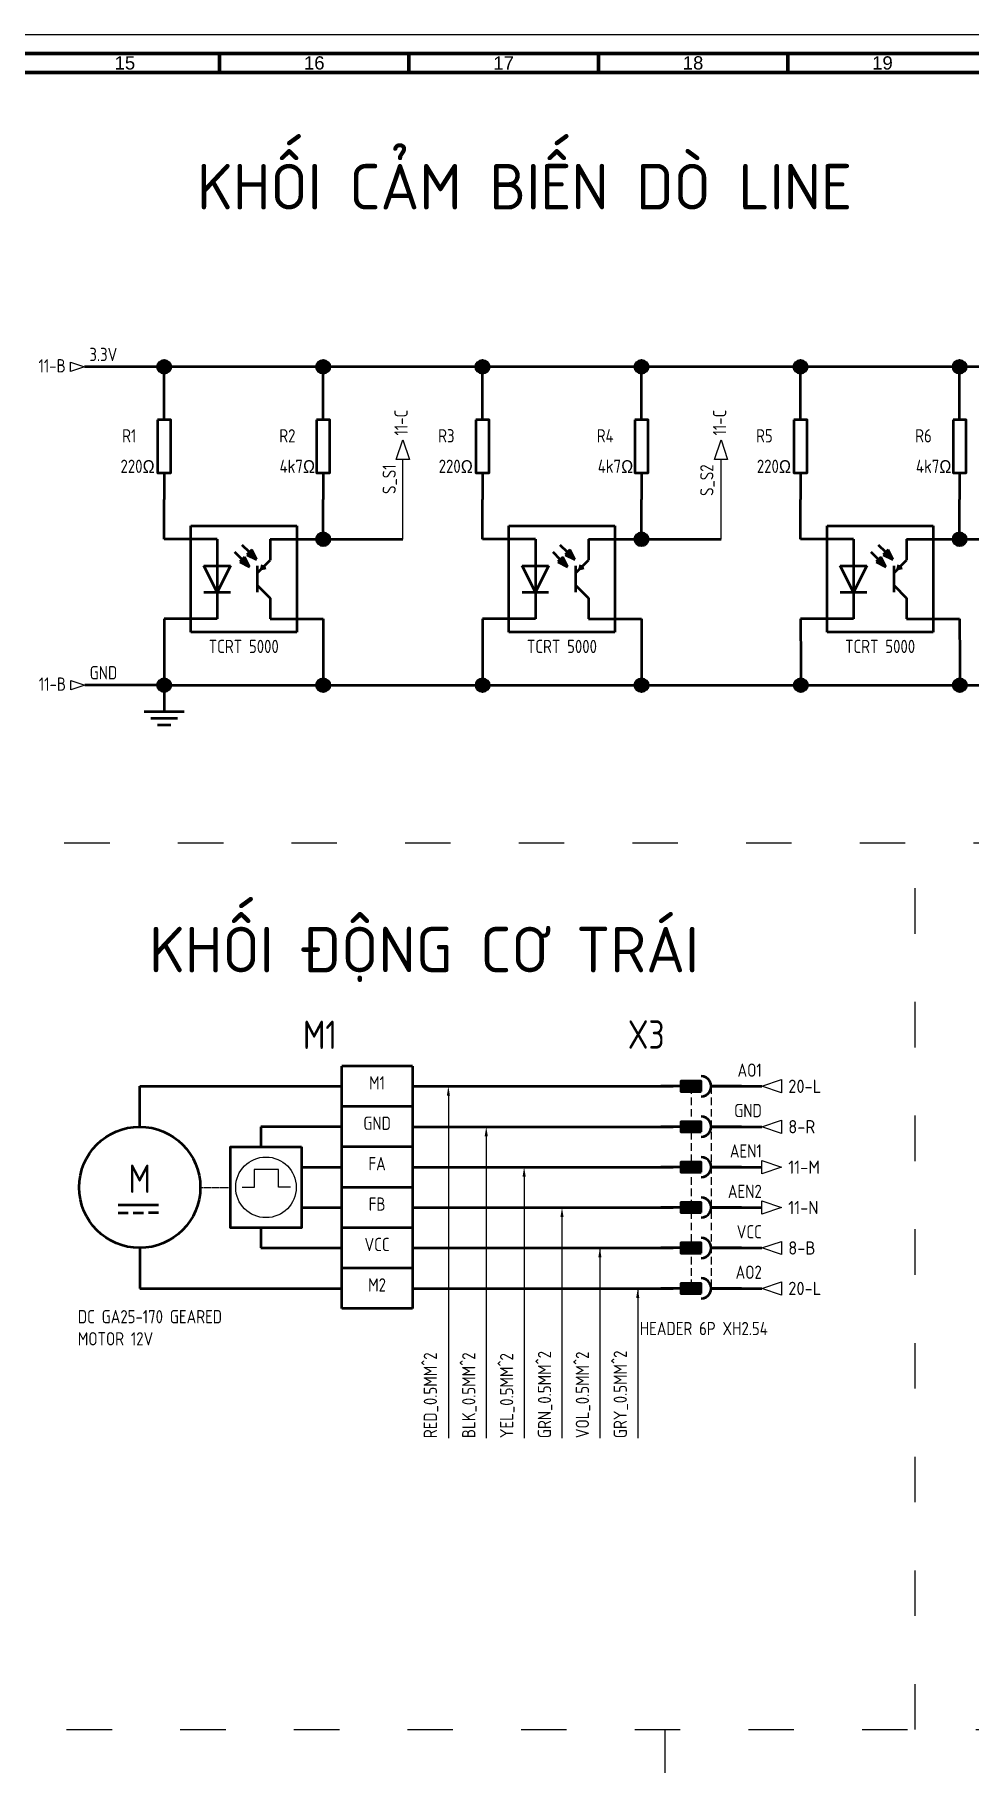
# Model space of a CAD drawing. Extents: x -73 to 5488, y -2262 to 3535.
# Drawn here: x 716.9 to 963.7, y -145.8 to 310.5 of the extents above; entities that cross this region are included whole.
import ezdxf
from ezdxf.enums import TextEntityAlignment as Align

# ---------------------------------------------------------------- set-up
doc = ezdxf.new("R2010")
doc.units = 0
for name, pattern in [('ACAD_ISO03W100', [30, 12, -18]), ('ACISOWELD', [3, 2, -1]), ('DASHED', [0.2, 0.1, -0.1])]:
    doc.linetypes.add(name, pattern=pattern)
for name, color, linetype, lineweight in [('BLK_0.5mm^2', 7, 'Continuous', 50), ('Khung_ten', 7, 'Continuous', 70), ('Lien dam 05', 2, 'Continuous', 50), ('Net dut025', 150, 'ACAD_ISO03W100', 25), ('Net khuat', 140, 'ACISOWELD', 25), ('Text', 3, 'Continuous', 25)]:
    doc.layers.add(name, color=color, linetype=linetype, lineweight=lineweight)
for name, color, linetype in [('NETDUC', 7, 'DASHED'), ('SYMS', 7, 'Continuous'), ('TAGS', 150, 'Continuous'), ('WIREREF', 52, 'Continuous'), ('WIREREF_DEST', 7, 'Continuous'), ('XREF', 7, 'Continuous')]:
    doc.layers.add(name, color=color, linetype=linetype)
doc.styles.add('3 ITALIC', font='tcvn+7284-2003i.ttf', dxfattribs={"height": 2.5})
doc.styles.add('Annotative', font='arial.ttf')
doc.styles.get("Standard").update_dxf_attribs({"font": 'isocp2.shx', "width": 0.9, "height": 3.5})
doc.styles.add('WD_IEC 3.5', font='isocp2.shx', dxfattribs={"width": 0.9, "height": 3.5})
doc.styles.add('WD_IEC_2.5mm', font='isocp2.shx', dxfattribs={"width": 0.9, "height": 2.5})

# ---------------------------------------------------------------- blocks, each defined once
blk = doc.blocks.new('VRE1B')
for p, q in [((0, 5), (0, 10)), ((0, -5), (0, -10))]:
    blk.add_line(p, q)
blk.add_lwpolyline([(-1.25, 5), (-1.25, -5), (1.25, -5), (1.25, 5)], close=True)
at = {"style": 'WD_IEC 3.5'}
for tag, p in [('INST', (-5.25, 10.25)), ('LOC', (-5.25, 6.75)), ('TAG1', (-5.25, 3.25)), ('RATING1', (-5.25, -1.25)), ('DESC1', (-5.25, -5.25)), ('DESC2', (-5.25, -8.75)), ('DESC3', (-5.25, -12.25))]:
    blk.add_attdef(tag, text='', height=2.5, dxfattribs=at).set_placement(p, align=Align.RIGHT)
at = {"style": 'WD_IEC 3.5', "flags": 1}
for tag, p, height in [('X2TERM01', (0, 10), 0.32), ('MFG', (2.75, 9), 1.5), ('CAT', (2.75, 6.5), 1.5), ('ASSYCODE', (2.25, -1.5), 1), ('FAMILY', (2.25, -3), 1), ('CATDESC', (2.25, -4.5), 1), ('X8TERM02', (0, -10), 0.32)]:
    blk.add_attdef(tag, p, '', height=height, dxfattribs=at)
at = {"style": 'WD_IEC 3.5'}
blk.add_attdef('TERM01', text='', height=2, rotation=90, dxfattribs=at).set_placement((-1, 10), align=Align.RIGHT)
blk.add_attdef('TERM02', (-1, -10), '', height=2, rotation=90, dxfattribs=at)
blk = doc.blocks.new('VDV1B6')
for p, q in [((-5.3, 3.7), (-6.67, 5.06)), ((-4.85, 4.15), (-5.76, 3.24)), ((-3.94, 5.06), (-5.3, 6.42)), ((-3.94, 2.34), (-4.85, 4.15)), ((-3.49, 5.51), (-4.39, 4.61)), ((-4.39, 4.61), (-2.58, 3.7)), ((-2.58, 3.7), (-3.49, 5.51)), ((-2.44, 1.14), (0, 3.58)), ((-5.76, 3.24), (-3.94, 2.34)), ((-2.44, 2.53), (-2.44, -2.47)), ((-1.63, 1.95), (-1.46, 2.73)), ((-1.63, 1.95), (-0.85, 2.11)), ((-2.44, -1.14), (0, -3.58))]:
    blk.add_line(p, q)
for points in [[(-4.85, 4.15), (-5.76, 3.24), (-3.94, 2.34)], [(-3.49, 5.51), (-4.39, 4.61), (-2.58, 3.7)]]:
    blk.add_solid(points)
at = {"style": 'WD_IEC 3.5'}
blk.add_attdef('TERM01', (-0.48, 3.78), '', height=2, rotation=90, dxfattribs=at)
for tag, p in [('INST', (-7.52, 6.83)), ('TAG1', (-7.52, 0.83)), ('LOC', (-7.52, 3.83)), ('DESC1', (-7.03, -7.31)), ('DESC2', (-7.03, -10.31)), ('DESC3', (-7.03, -13.31))]:
    blk.add_attdef(tag, text='', height=2.5, dxfattribs=at).set_placement(p, align=Align.RIGHT)
at = {"style": 'WD_IEC 3.5', "flags": 9}
for tag, p in [('MFG', (5.51, 6.88)), ('CAT', (5.51, 4.38))]:
    blk.add_attdef(tag, text='', height=1.5, dxfattribs=at).set_placement(p, align=Align.RIGHT)
at = {"style": 'WD_IEC 3.5', "flags": 1}
for tag, p, height in [('X2TERM01', (0, 3.58), 0.32), ('X4TERM03', (-2.44, 0.03), 0.32), ('ASSYCODE', (2.46, -0.03), 1), ('X8TERM02', (0, -3.58), 0.32), ('FAMILY', (2.46, -1.53), 1), ('CATDESC', (2.46, -3.03), 1)]:
    blk.add_attdef(tag, p, '', height=height, dxfattribs=at)
at = {"lineweight": 15, "style": 'WD_IEC 3.5'}
blk.add_attdef('XREF', text='', height=2.5, dxfattribs=at).set_placement((-7.03, -4.31), align=Align.RIGHT)
at = {"style": 'WD_IEC 3.5'}
for tag, p in [('TERM03', (-3.05, -0.25)), ('TERM02', (-0.49, -4.01))]:
    blk.add_attdef(tag, text='', height=2, rotation=90, dxfattribs=at).set_placement(p, align=Align.RIGHT)
blk = doc.blocks.new('VDI1')
for p, q in [((0, 7.5), (0, -7.5)), ((0, -2.5), (-2.5, 2.5)), ((-2.5, 2.5), (2.5, 2.5)), ((2.5, 2.5), (0, -2.5)), ((-2.5, -2.5), (2.5, -2.5))]:
    blk.add_line(p, q)
at = {"style": 'WD_IEC 3.5'}
for tag, p in [('INST', (-5.5, 10.25)), ('LOC', (-5.5, 6.75)), ('TAG1', (-5.5, 3.25)), ('DESC1', (-5.5, -6.35)), ('DESC2', (-5.5, -9.85)), ('DESC3', (-5.5, -13.35))]:
    blk.add_attdef(tag, text='', height=2.5, dxfattribs=at).set_placement(p, align=Align.RIGHT)
blk.add_attdef('TERM01', text='', height=2, rotation=90, dxfattribs=at).set_placement((-1, 7.5), align=Align.RIGHT)
at = {"style": 'WD_IEC 3.5', "flags": 1}
for tag, p, height in [('X2TERM01', (0, 7.5), 0.32), ('ASSYCODE', (1, -4), 1), ('FAMILY', (1, -5.5), 1), ('CATDESC', (1, -7), 1), ('X8TERM02', (0, -7.5), 0.32), ('WDBLKNAM', (1, -8.5), 1)]:
    blk.add_attdef(tag, p, '', height=height, dxfattribs=at)
at = {"style": 'WD_IEC 3.5', "flags": 9}
for tag, p in [('MFG', (-5.5, -0.25)), ('CAT', (-5.5, -2.75))]:
    blk.add_attdef(tag, text='', height=1.5, dxfattribs=at).set_placement(p, align=Align.RIGHT)
at = {"style": 'WD_IEC 3.5'}
blk.add_attdef('TERM02', (-1, -7.5), '', height=2, rotation=90, dxfattribs=at)
blk = doc.blocks.new('VGND2')
for p, q in [((0, 0), (0, -5)), ((-3.75, -5), (3.75, -5)), ((-2.5, -6.25), (2.5, -6.25)), ((-1.25, -7.5), (1.25, -7.5))]:
    blk.add_line(p, q)
at = {"style": 'WD_IEC 3.5'}
for tag, p in [('INST', (-5.25, 2.75)), ('LOC', (-5.25, -0.75)), ('TAG1', (-5.25, -4.25))]:
    blk.add_attdef(tag, text='', height=2.5, dxfattribs=at).set_placement(p, align=Align.RIGHT)
at = {"style": 'WD_IEC 3.5', "flags": 1}
blk.add_attdef('X2TERM01', (0, 0), '', height=0.32, dxfattribs=at)
blk = doc.blocks.new('HA1S2')
blk.add_lwpolyline([(0, 5.25), (1.75, 0), (-1.75, 0)], close=True)
at = {"style": 'WD_IEC 3.5'}
blk.add_attdef('XREF', text='', height=3.5, rotation=90, dxfattribs=at).set_placement((0, 7), align=Align.MIDDLE_LEFT)
at = {"style": 'WD_IEC 3.5', "flags": 1}
blk.add_attdef('SIGCODE', text='', height=1.4, dxfattribs=at).set_placement((-3.5, 2.52), align=Align.RIGHT)
blk.add_attdef('X8TERM01', (0, 0), '', height=0.448, dxfattribs=at)
at = {"style": 'WD_IEC 3.5', "flags": 8}
blk.add_attdef('WIRENO', text='', height=3.5, rotation=90, dxfattribs=at).set_placement((-1.4, -1.75), align=Align.RIGHT)
at = {"style": 'WD_IEC 3.5'}
blk.add_attdef('DESC1', text='', height=3.5, rotation=90, dxfattribs=at).set_placement((1.4, -1.75), align=Align.TOP_RIGHT)
blk = doc.blocks.new('VC01PJ')
for p, q in [((0, 2.5), (0, 5)), ((0, -5), (0, -1.25))]:
    blk.add_line(p, q)
blk.add_lwpolyline([(-0.63, 0), (0.62, 0), (0.62, 2.5), (-0.63, 2.5)], close=True)
blk.add_arc((0, 0), 1.25, 180, 0)
blk.add_solid([(-0.63, 2.5), (-0.63, 0), (0.62, 2.5), (0.62, 0)])
at = {"style": 'WD_IEC 3.5'}
for tag, p in [('INST', (-5.25, 8)), ('LOC', (-5.25, 5)), ('TAG1', (-5.25, 2)), ('DESC1', (-5.25, -5.6)), ('DESC2', (-5.25, -8.6)), ('DESC3', (-5.25, -11.6))]:
    blk.add_attdef(tag, text='', height=2.5, dxfattribs=at).set_placement(p, align=Align.RIGHT)
blk.add_attdef('TERM02', text='', height=2, rotation=90, dxfattribs=at).set_placement((-1, 5), align=Align.RIGHT)
at = {"style": 'WD_IEC 3.5', "flags": 1}
for tag, p, height in [('X2TERM02', (0, 5), 0.32), ('X2TERMDESC02', (0, 4.48), 0.32), ('MFG', (2.75, 4), 1.5), ('CAT', (2.75, 1.5), 1.5), ('X4LINK', (-1.25, 1.25), 0.32), ('X1LINK', (1.25, 1.25), 0.32), ('ASSYCODE', (2.75, -2.75), 1), ('FAMILY', (2.75, -4.25), 1), ('X8TERM01', (0, -5), 0.32), ('X8TERMDESC01', (0, -5.52), 0.32), ('CATDESC', (2.75, -5.75), 1)]:
    blk.add_attdef(tag, p, '', height=height, dxfattribs=at)
at = {"style": 'WD_IEC 3.5'}
blk.add_attdef('TERM01', (-1, -5), '', height=2, rotation=90, dxfattribs=at)
blk = doc.blocks.new('HA1S1')
blk.add_lwpolyline([(0, 1.25), (3.75, 0), (0, -1.25)], close=True)
at = {"style": 'WD_IEC 3.5'}
for tag, height, flags, p in [('WIRENO', 2.5, 8, (-1.25, 1)), ('SIGCODE', 1, 1, (5, 1.8))]:
    blk.add_attdef(tag, text='', height=height, dxfattribs=dict(at, flags=flags)).set_placement(p, align=Align.RIGHT)
at = {"style": 'WD_IEC 3.5', "flags": 1}
blk.add_attdef('X4TERM01', (0, 0), '', height=0.32, dxfattribs=at)
at = {"style": 'WD_IEC 3.5'}
blk.add_attdef('XREF', text='', height=2.5, dxfattribs=at).set_placement((5, 0), align=Align.MIDDLE_LEFT)
blk.add_attdef('DESC1', text='', height=2.5, dxfattribs=at).set_placement((-1.25, -1), align=Align.TOP_RIGHT)
blk = doc.blocks.new('HA1D3')
blk.add_lwpolyline([(0, 0), (-3.75, -1.25), (-3.75, 1.25)], close=True)
at = {"style": 'WD_IEC 3.5'}
blk.add_attdef('XREF', text='', height=2.5, dxfattribs=at).set_placement((-5, 0), align=Align.MIDDLE_RIGHT)
at = {"style": 'WD_IEC 3.5', "flags": 1}
blk.add_attdef('SIGCODE', text='', height=1, dxfattribs=at).set_placement((-2.5, 1.8), align=Align.RIGHT)
at = {"style": 'WD_IEC 3.5'}
for tag, p, height, flags in [('X1TERM01', (0, 0), 0.32, 1), ('WIRENO', (1.25, 1), 2.5, 8)]:
    blk.add_attdef(tag, p, '', height=height, dxfattribs=dict(at, flags=flags))
blk.add_attdef('DESC1', text='', height=2.5, dxfattribs=at).set_placement((1.25, -1), align=Align.TOP_LEFT)
blk = doc.blocks.new('HA1D1')
blk.add_lwpolyline([(0, 0), (3.75, 1.25), (3.75, -1.25)], close=True)
at = {"style": 'WD_IEC 3.5'}
for tag, height, flags, p in [('WIRENO', 2.5, 8, (-1.25, 1)), ('SIGCODE', 1, 1, (5, 1.8))]:
    blk.add_attdef(tag, text='', height=height, dxfattribs=dict(at, flags=flags)).set_placement(p, align=Align.RIGHT)
at = {"style": 'WD_IEC 3.5', "flags": 1}
blk.add_attdef('X4TERM01', (0, 0), '', height=0.32, dxfattribs=at)
at = {"style": 'WD_IEC 3.5'}
blk.add_attdef('XREF', text='', height=2.5, dxfattribs=at).set_placement((5, 0), align=Align.MIDDLE_LEFT)
blk.add_attdef('DESC1', text='', height=2.5, dxfattribs=at).set_placement((-1.25, -1), align=Align.TOP_RIGHT)

msp = doc.modelspace()

# ---------------------------------------------------------------- hatches: boundary and pattern name
at = {"layer": 'Lien dam 05'}
h = msp.add_hatch(color=256, dxfattribs=at)
h.dxf.hatch_style = 1
h.paths.add_polyline_path([(751.14, 224.55, 0.414214), (749.39, 222.8), (751.14, 222.8)])
h.paths.add_polyline_path([(751.14, 224.55), (751.14, 222.8), (752.89, 222.8, 0.414214)])
h.paths.add_polyline_path([(752.89, 222.8), (751.14, 222.8), (749.39, 222.8, 1)])
h = msp.add_hatch(color=256, dxfattribs=at)
h.dxf.hatch_style = 1
h.paths.add_polyline_path([(793.14, 224.55, 0.414214), (791.39, 222.8), (793.14, 222.8)])
h.paths.add_polyline_path([(793.14, 224.55), (793.14, 222.8), (794.89, 222.8, 0.414214)])
h.paths.add_polyline_path([(794.89, 222.8), (793.14, 222.8), (791.39, 222.8, 1)])
h = msp.add_hatch(color=256, dxfattribs=at)
h.dxf.hatch_style = 1
h.paths.add_polyline_path([(835.14, 224.55, 0.414214), (833.39, 222.8), (835.14, 222.8)])
h.paths.add_polyline_path([(835.14, 224.55), (835.14, 222.8), (836.89, 222.8, 0.414214)])
h.paths.add_polyline_path([(836.89, 222.8), (835.14, 222.8), (833.39, 222.8, 1)])
h = msp.add_hatch(color=256, dxfattribs=at)
h.dxf.hatch_style = 1
h.paths.add_polyline_path([(877.14, 224.55, 0.414214), (875.39, 222.8), (877.14, 222.8)])
h.paths.add_polyline_path([(877.14, 224.55), (877.14, 222.8), (878.89, 222.8, 0.414214)])
h.paths.add_polyline_path([(878.89, 222.8), (877.14, 222.8), (875.39, 222.8, 1)])
h = msp.add_hatch(color=256, dxfattribs=at)
h.dxf.hatch_style = 1
h.paths.add_polyline_path([(919.14, 224.55, 0.414214), (917.39, 222.8), (919.14, 222.8)])
h.paths.add_polyline_path([(919.14, 224.55), (919.14, 222.8), (920.89, 222.8, 0.414214)])
h.paths.add_polyline_path([(920.89, 222.8), (919.14, 222.8), (917.39, 222.8, 1)])
h = msp.add_hatch(color=256, dxfattribs=at)
h.dxf.hatch_style = 1
h.paths.add_polyline_path([(961.14, 224.55, 0.414214), (959.39, 222.8), (961.14, 222.8)])
h.paths.add_polyline_path([(961.14, 224.55), (961.14, 222.8), (962.89, 222.8, 0.414214)])
h.paths.add_polyline_path([(962.89, 222.8), (961.14, 222.8), (959.39, 222.8, 1)])
h = msp.add_hatch(color=256, dxfattribs=at)
h.dxf.hatch_style = 1
h.paths.add_polyline_path([(793.14, 179.05, 0.414214), (791.39, 177.3), (793.14, 177.3)])
h.paths.add_polyline_path([(793.14, 179.05), (793.14, 177.3), (794.89, 177.3, 0.414214)])
h.paths.add_polyline_path([(794.89, 177.3), (793.14, 177.3), (791.39, 177.3, 1)])
h = msp.add_hatch(color=256, dxfattribs=at)
h.dxf.hatch_style = 1
h.paths.add_polyline_path([(877.14, 179.05, 0.414214), (875.39, 177.3), (877.14, 177.3)])
h.paths.add_polyline_path([(877.14, 179.05), (877.14, 177.3), (878.89, 177.3, 0.414214)])
h.paths.add_polyline_path([(878.89, 177.3), (877.14, 177.3), (875.39, 177.3, 1)])
h = msp.add_hatch(color=256, dxfattribs=at)
h.dxf.hatch_style = 1
h.paths.add_polyline_path([(961.14, 179.05, 0.414214), (959.39, 177.3), (961.14, 177.3)])
h.paths.add_polyline_path([(961.14, 179.05), (961.14, 177.3), (962.89, 177.3, 0.414214)])
h.paths.add_polyline_path([(962.89, 177.3), (961.14, 177.3), (959.39, 177.3, 1)])
h = msp.add_hatch(color=256, dxfattribs=at)
h.dxf.hatch_style = 1
h.paths.add_polyline_path([(751.14, 140.55, 0.414214), (749.39, 138.8), (751.14, 138.8)])
h.paths.add_polyline_path([(751.14, 140.55), (751.14, 138.8), (752.89, 138.8, 0.414214)])
h.paths.add_polyline_path([(752.89, 138.8), (751.14, 138.8), (749.39, 138.8, 1)])
h = msp.add_hatch(color=256, dxfattribs=at)
h.dxf.hatch_style = 1
h.paths.add_polyline_path([(793.14, 140.55, 0.414214), (791.39, 138.8), (793.14, 138.8)])
h.paths.add_polyline_path([(793.14, 140.55), (793.14, 138.8), (794.89, 138.8, 0.414214)])
h.paths.add_polyline_path([(794.89, 138.8), (793.14, 138.8), (791.39, 138.8, 1)])
h = msp.add_hatch(color=256, dxfattribs=at)
h.dxf.hatch_style = 1
h.paths.add_polyline_path([(835.21, 140.55, 0.414214), (833.46, 138.8), (835.21, 138.8)])
h.paths.add_polyline_path([(835.21, 140.55), (835.21, 138.8), (836.96, 138.8, 0.414214)])
h.paths.add_polyline_path([(836.96, 138.8), (835.21, 138.8), (833.46, 138.8, 1)])
h = msp.add_hatch(color=256, dxfattribs=at)
h.dxf.hatch_style = 1
h.paths.add_polyline_path([(877.18, 140.55, 0.414214), (875.43, 138.8), (877.18, 138.8)])
h.paths.add_polyline_path([(877.18, 140.55), (877.18, 138.8), (878.93, 138.8, 0.414214)])
h.paths.add_polyline_path([(878.93, 138.8), (877.18, 138.8), (875.43, 138.8, 1)])
h = msp.add_hatch(color=256, dxfattribs=at)
h.dxf.hatch_style = 1
h.paths.add_polyline_path([(919.21, 140.55, 0.414214), (917.46, 138.8), (919.21, 138.8)])
h.paths.add_polyline_path([(919.21, 140.55), (919.21, 138.8), (920.96, 138.8, 0.414214)])
h.paths.add_polyline_path([(920.96, 138.8), (919.21, 138.8), (917.46, 138.8, 1)])
h = msp.add_hatch(color=256, dxfattribs=at)
h.dxf.hatch_style = 1
h.paths.add_polyline_path([(961.18, 140.55, 0.414214), (959.43, 138.8), (961.18, 138.8)])
h.paths.add_polyline_path([(961.18, 140.55), (961.18, 138.8), (962.93, 138.8, 0.414214)])
h.paths.add_polyline_path([(962.93, 138.8), (961.18, 138.8), (959.43, 138.8, 1)])

# ---------------------------------------------------------------- linework, layer by layer
msp.add_lwpolyline([(17.76, -530.52), (17.76, 310.48), (1206.76, 310.48), (1206.76, -530.52), (17.76, -530.52)], close=True)
at = {"layer": 'Khung_ten'}
for p, q in [((765.76, 300.48), (765.76, 305.48)), ((815.76, 300.48), (815.76, 305.48)), ((865.76, 300.48), (865.76, 305.48)), ((915.76, 300.48), (915.76, 305.48))]:
    msp.add_line(p, q, dxfattribs=at)
for points in [[(29.76, -525.52), (1201.76, -525.52), (1201.76, 305.48), (29.76, 305.48)], [(34.76, -520.52), (1196.76, -520.52), (1196.76, 300.48), (34.76, 300.48)]]:
    msp.add_lwpolyline(points, close=True, dxfattribs=at)
at = {"layer": 'Lien dam 05'}
for p, q in [((751.14, 222.8), (730.14, 222.8)), ((751.14, 215.8), (751.14, 222.8)), ((1130.89, 222.8), (751.14, 222.8)), ((793.14, 215.8), (793.14, 222.8)), ((835.14, 215.8), (835.14, 222.8)), ((877.14, 215.8), (877.14, 222.8)), ((919.14, 215.8), (919.14, 222.8)), ((961.14, 215.8), (961.14, 222.8)), ((751.14, 177.3), (751.14, 187.8)), ((793.14, 177.3), (793.14, 187.8)), ((835.14, 177.3), (835.14, 187.8)), ((877.14, 177.3), (877.14, 187.8)), ((919.14, 177.3), (919.14, 187.8)), ((961.14, 177.3), (961.14, 187.8)), ((758.14, 177.3), (758.14, 180.8)), ((758.14, 180.8), (786.14, 180.8)), ((786.14, 180.8), (786.14, 152.8)), ((842.14, 177.3), (842.14, 180.8)), ((842.14, 180.8), (870.14, 180.8)), ((870.14, 180.8), (870.14, 152.8)), ((926.14, 177.3), (926.14, 180.8)), ((926.14, 180.8), (954.14, 180.8)), ((954.14, 180.8), (954.14, 152.8)), ((765.14, 177.3), (751.14, 177.3)), ((758.14, 152.8), (758.14, 177.3)), ((779.14, 177.3), (779.14, 171.77)), ((779.14, 177.3), (793.14, 177.3)), ((793.14, 177.3), (814.14, 177.3)), ((849.14, 177.3), (835.14, 177.3)), ((842.14, 152.8), (842.14, 177.3)), ((863.14, 177.3), (863.14, 171.77)), ((863.14, 177.3), (877.14, 177.3)), ((877.14, 177.3), (898.14, 177.3)), ((933.14, 177.3), (919.14, 177.3)), ((926.14, 152.8), (926.14, 177.3)), ((947.14, 177.3), (947.14, 171.77)), ((947.14, 177.3), (961.14, 177.3)), ((961.14, 177.3), (982.14, 177.3)), ((779.14, 161.76), (779.14, 156.3)), ((863.14, 161.76), (863.14, 156.3)), ((947.14, 161.76), (947.14, 156.3)), ((765.14, 156.3), (751.14, 156.3)), ((751.14, 156.3), (751.14, 145.8)), ((779.14, 156.3), (793.14, 156.3)), ((793.14, 156.3), (793.14, 138.8)), ((849.14, 156.3), (835.14, 156.3)), ((835.14, 156.3), (835.21, 144.47)), ((863.14, 156.3), (877.14, 156.3)), ((877.14, 156.3), (877.18, 145.22)), ((933.14, 156.3), (919.14, 156.3)), ((919.14, 156.3), (919.21, 144.47)), ((947.14, 156.3), (961.14, 156.3)), ((961.14, 156.3), (961.18, 145.22)), ((786.14, 152.8), (758.14, 152.8)), ((870.14, 152.8), (842.14, 152.8)), ((954.14, 152.8), (926.14, 152.8)), ((751.14, 145.8), (751.14, 138.8)), ((835.21, 144.47), (835.21, 138.8)), ((877.18, 145.22), (877.18, 138.8)), ((919.21, 144.47), (919.21, 138.8)), ((961.18, 145.22), (961.18, 138.8)), ((751.14, 138.8), (730.21, 138.8)), ((751.14, 138.8), (1129.18, 138.8)), ((798.01, 27.59), (798.01, 38.26)), ((816.68, 38.26), (798.01, 38.26)), ((816.68, 38.26), (816.68, 27.59)), ((744.68, 32.93), (798.01, 32.93)), ((744.68, 22.26), (744.68, 32.93)), ((816.68, 32.93), (827.35, 32.93)), ((816.68, 32.93), (832.68, 32.93)), ((826.16, 32.93), (885.5, 32.93)), ((895.57, 32.93), (908.9, 32.93)), ((816.68, 27.59), (798.01, 27.59)), ((798.01, 16.93), (798.01, 27.59)), ((816.68, 27.59), (816.68, 16.93)), ((798.01, 22.26), (776.68, 22.26)), ((776.68, 22.26), (776.68, 16.93)), ((816.68, 22.26), (827.35, 22.26)), ((816.68, 22.26), (832.68, 22.26)), ((826.16, 22.26), (885.5, 22.26)), ((895.57, 22.26), (908.9, 22.26)), ((816.68, 16.93), (798.01, 16.93)), ((798.01, 6.26), (798.01, 16.93)), ((816.68, 16.93), (816.68, 6.26)), ((787.35, 11.59), (798.01, 11.59)), ((816.68, 11.59), (827.35, 11.59)), ((816.68, 11.59), (832.68, 11.59)), ((826.16, 11.59), (885.5, 11.59)), ((895.57, 11.59), (908.9, 11.59)), ((816.68, 6.26), (798.01, 6.26)), ((798.01, -4.41), (798.01, 6.26)), ((816.68, 6.26), (816.68, -4.41)), ((739, 1.65), (749.67, 1.65)), ((787.35, 0.93), (798.01, 0.93)), ((816.68, 0.93), (827.35, 0.93)), ((816.68, 0.93), (832.68, 0.93)), ((826.16, 0.93), (885.5, 0.93)), ((895.57, 0.93), (908.9, 0.93)), ((739, -0.49), (741.67, -0.49)), ((742.95, -0.49), (745.72, -0.49)), ((749.67, -0.49), (747, -0.49)), ((776.68, -4.41), (776.68, -9.74)), ((816.68, -4.41), (798.01, -4.41)), ((798.01, -15.07), (798.01, -4.41)), ((816.68, -4.41), (816.68, -15.07)), ((744.68, -9.74), (744.68, -20.41)), ((776.68, -9.74), (798.01, -9.74)), ((816.68, -9.74), (827.35, -9.74)), ((816.68, -9.74), (832.68, -9.74)), ((826.16, -9.74), (885.5, -9.74)), ((895.57, -9.74), (908.9, -9.74)), ((816.68, -15.07), (798.01, -15.07)), ((798.01, -25.74), (798.01, -15.07)), ((816.68, -15.07), (816.68, -25.74)), ((744.68, -20.41), (798.01, -20.41)), ((816.68, -20.41), (827.35, -20.41)), ((816.68, -20.41), (832.68, -20.41)), ((826.16, -20.41), (885.5, -20.41)), ((895.57, -20.41), (908.9, -20.41)), ((816.68, -25.74), (798.01, -25.74))]:
    msp.add_line(p, q, dxfattribs=at)
at = {"layer": 'Lien dam 05', "lineweight": 25}
for p, q in [((781.31, 11.01), (774.91, 11.01)), ((774.91, 11.01), (774.91, 6.22)), ((781.31, 6.27), (781.31, 11.01)), ((774.91, 6.22), (771.72, 6.22)), ((784.51, 6.27), (781.31, 6.27))]:
    msp.add_line(p, q, dxfattribs=at)
at = {"layer": 'Lien dam 05'}
msp.add_lwpolyline([(787.35, 16.93), (787.35, -4.41), (768.68, -4.41), (768.68, 16.93)], close=True, dxfattribs=at)
for centre, radius in [((751.14, 222.8), 1.75), ((793.14, 222.8), 1.75), ((835.14, 222.8), 1.75), ((877.14, 222.8), 1.75), ((919.14, 222.8), 1.75), ((961.14, 222.8), 1.75), ((793.14, 177.3), 1.75), ((877.14, 177.3), 1.75), ((961.14, 177.3), 1.75), ((751.14, 138.8), 1.75), ((793.14, 138.8), 1.75), ((835.21, 138.8), 1.75), ((877.18, 138.8), 1.75), ((919.21, 138.8), 1.75), ((961.18, 138.8), 1.75), ((744.68, 6.26), 16)]:
    msp.add_circle(centre, radius, dxfattribs=at)
at = {"layer": 'Lien dam 05', "lineweight": 25}
msp.add_circle((778.01, 6.26), 8, dxfattribs=at)
at = {"layer": 'Net dut025'}
for p, q in [((34.76, 97.22), (1196.76, 97.22)), ((949.36, -136.82), (949.36, 97.22)), ((455.38, -136.82), (1196.76, -136.82)), ((883.3, -136.82), (883.3, -520.52))]:
    msp.add_line(p, q, dxfattribs=at)
at = {"layer": 'Net khuat'}
for p, q in [((890.23, 32.93), (890.23, -21.74)), ((895.57, 32.93), (895.57, -20.41))]:
    msp.add_line(p, q, dxfattribs=at)
at = {"layer": 'NETDUC'}
msp.add_line((760.68, 6.26), (768.68, 6.26), dxfattribs=at)
at = {"layer": 'SYMS'}
for p, q in [((814.14, 177.3), (814.14, 198.3)), ((898.14, 177.3), (898.14, 198.3)), ((826.16, 30.43), (826.16, -34.22)), ((836.16, 19.76), (836.16, -34.22)), ((846.16, 9.09), (846.16, -34.22)), ((856.16, -1.57), (856.16, -34.22)), ((866.16, -9.74), (866.16, -34.22)), ((876.16, -20.41), (876.16, -34.22)), ((826.16, -34.22), (826.16, -59.93)), ((836.16, -34.22), (836.16, -59.93)), ((846.16, -34.22), (846.16, -59.93)), ((856.16, -34.22), (856.16, -59.93)), ((866.16, -34.22), (866.16, -59.93)), ((876.16, -34.22), (876.16, -59.93))]:
    msp.add_line(p, q, dxfattribs=at)
for points in [[(825.75, 30.43), (826.16, 32.93), (826.58, 30.43)], [(835.75, 19.76), (836.16, 22.26), (836.58, 19.76)], [(845.75, 9.09), (846.16, 11.59), (846.58, 9.09)], [(855.75, -1.57), (856.16, 0.93), (856.58, -1.57)], [(865.75, -12.24), (866.16, -9.74), (866.58, -12.24)], [(875.75, -22.91), (876.16, -20.41), (876.58, -22.91)]]:
    msp.add_solid(points, dxfattribs=at)

# ---------------------------------------------------------------- block references
at = {"layer": 'BLK_0.5mm^2', "xscale": 2.13333866664, "yscale": 2.13333866664, "zscale": 2.13333866664, "rotation": 89.99999999999997}
for p in [(892.9, 32.93), (892.9, 22.26), (892.9, 11.59), (892.9, 0.93), (892.9, -9.74), (892.9, -20.41)]:
    msp.add_blockref('VC01PJ', p, dxfattribs=at)
at = {"layer": 'Lien dam 05'}
ref = msp.add_blockref('VRE1B', (751.14, 201.8), dxfattribs=dict(at, xscale=1.4, yscale=1.4, zscale=1.4))
ref.add_attrib('TAG1', 'R1', dxfattribs={"layer": 'TAGS', "height": 3.5, "style": 'WD_IEC 3.5', "width": 0.9}).set_placement((743.79, 206.35), align=Align.TOP_RIGHT)
ref = msp.add_blockref('VRE1B', (793.14, 201.8), dxfattribs=dict(at, xscale=1.4, yscale=1.4, zscale=1.4))
ref.add_attrib('TAG1', 'R2', dxfattribs={"layer": 'TAGS', "height": 3.5, "style": 'WD_IEC 3.5', "width": 0.9}).set_placement((785.79, 206.35), align=Align.TOP_RIGHT)
ref = msp.add_blockref('VRE1B', (835.14, 201.8), dxfattribs=dict(at, xscale=1.4, yscale=1.4, zscale=1.4))
ref.add_attrib('TAG1', 'R3', dxfattribs={"layer": 'TAGS', "height": 3.5, "style": 'WD_IEC 3.5', "width": 0.9}).set_placement((827.79, 206.35), align=Align.TOP_RIGHT)
ref = msp.add_blockref('VRE1B', (877.14, 201.8), dxfattribs=dict(at, xscale=1.4, yscale=1.4, zscale=1.4))
ref.add_attrib('TAG1', 'R4', dxfattribs={"layer": 'TAGS', "height": 3.5, "style": 'WD_IEC 3.5', "width": 0.9}).set_placement((869.79, 206.35), align=Align.TOP_RIGHT)
ref = msp.add_blockref('VRE1B', (919.14, 201.8), dxfattribs=dict(at, xscale=1.4, yscale=1.4, zscale=1.4))
ref.add_attrib('TAG1', 'R5', dxfattribs={"layer": 'TAGS', "height": 3.5, "style": 'WD_IEC 3.5', "width": 0.9}).set_placement((911.79, 206.35), align=Align.TOP_RIGHT)
ref = msp.add_blockref('VRE1B', (961.14, 201.8), dxfattribs=dict(at, xscale=1.4, yscale=1.4, zscale=1.4))
ref.add_attrib('TAG1', 'R6', dxfattribs={"layer": 'TAGS', "height": 3.5, "style": 'WD_IEC 3.5', "width": 0.9}).set_placement((953.79, 206.35), align=Align.TOP_RIGHT)
at = {"layer": 'Lien dam 05', "xscale": 1.4, "yscale": 1.4, "zscale": 1.4}
for name, p in [('VDI1', (765.14, 166.8)), ('VDV1B6', (779.14, 166.76)), ('VDI1', (849.14, 166.8)), ('VDV1B6', (863.14, 166.76)), ('VDI1', (933.14, 166.8)), ('VDV1B6', (947.14, 166.76)), ('VGND2', (751.14, 138.8))]:
    msp.add_blockref(name, p, dxfattribs=at)
at = {"layer": 'SYMS'}
ref = msp.add_blockref('HA1D3', (730.14, 222.8), dxfattribs=at)
ref.add_attrib('XREF', '11-B', dxfattribs={"layer": 'XREF', "height": 3.5, "style": 'WD_IEC 3.5', "width": 0.9}).set_placement((725.14, 224.82), align=Align.TOP_RIGHT)
ref.add_attrib('WIRENO', '3.3V', dxfattribs={"layer": 'WIREREF_DEST', "height": 3.5, "style": 'WD_IEC 3.5', "width": 0.9, "flags": 8}).set_placement((731.39, 227.82), align=Align.TOP_LEFT)
ref = msp.add_blockref('HA1S2', (814.14, 198.3), dxfattribs=at)
ref.add_attrib('XREF', '11-C', dxfattribs={"layer": 'XREF', "height": 3.5, "rotation": 90, "style": 'WD_IEC 3.5', "width": 0.9}).set_placement((811.92, 204.68), align=Align.TOP_LEFT)
ref.add_attrib('WIRENO', 'S_S1', dxfattribs={"layer": 'WIREREF', "height": 3.5, "rotation": 90, "style": 'WD_IEC 3.5', "width": 0.9, "flags": 8}).set_placement((808.79, 197.05), align=Align.TOP_RIGHT)
ref = msp.add_blockref('HA1S2', (898.14, 198.3), dxfattribs=at)
ref.add_attrib('XREF', '11-C', dxfattribs={"layer": 'XREF', "height": 3.5, "rotation": 90, "style": 'WD_IEC 3.5', "width": 0.9}).set_placement((896.01, 204.69), align=Align.TOP_LEFT)
ref.add_attrib('WIRENO', 'S_S2', dxfattribs={"layer": 'WIREREF', "height": 3.5, "rotation": 90, "style": 'WD_IEC 3.5', "width": 0.9, "flags": 8}).set_placement((892.64, 197.05), align=Align.TOP_RIGHT)
ref = msp.add_blockref('HA1D3', (730.21, 138.8), dxfattribs=at)
ref.add_attrib('XREF', '11-B', dxfattribs={"layer": 'XREF', "height": 3.5, "style": 'WD_IEC 3.5', "width": 0.9}).set_placement((725.21, 140.82), align=Align.TOP_RIGHT)
ref.add_attrib('WIRENO', 'GND', dxfattribs={"layer": 'WIREREF_DEST', "height": 3.5, "style": 'WD_IEC 3.5', "width": 0.9, "flags": 8}).set_placement((731.46, 143.82), align=Align.TOP_LEFT)
ref = msp.add_blockref('HA1D1', (908.9, 32.93), dxfattribs=dict(at, xscale=1.4, yscale=1.4, zscale=1.4))
ref.add_attrib('XREF', '20-L', dxfattribs={"layer": 'XREF', "height": 3.5, "style": 'WD_IEC 3.5'}).set_placement((915.9, 32.93), align=Align.MIDDLE_LEFT)
ref = msp.add_blockref('HA1D1', (908.9, 22.26), dxfattribs=dict(at, xscale=1.4, yscale=1.4, zscale=1.4))
ref.add_attrib('XREF', '8-R', dxfattribs={"layer": 'XREF', "height": 3.5, "style": 'WD_IEC 3.5'}).set_placement((915.9, 22.26), align=Align.MIDDLE_LEFT)
ref = msp.add_blockref('HA1S1', (908.9, 11.59), dxfattribs=dict(at, xscale=1.4, yscale=1.4, zscale=1.4))
ref.add_attrib('XREF', '11-M', dxfattribs={"layer": 'XREF', "height": 3.5, "style": 'WD_IEC 3.5'}).set_placement((915.9, 11.59), align=Align.MIDDLE_LEFT)
ref = msp.add_blockref('HA1S1', (908.9, 0.93), dxfattribs=dict(at, xscale=1.4, yscale=1.4, zscale=1.4))
ref.add_attrib('XREF', '11-N', dxfattribs={"layer": 'XREF', "height": 3.5, "style": 'WD_IEC 3.5'}).set_placement((915.9, 0.93), align=Align.MIDDLE_LEFT)
ref = msp.add_blockref('HA1D1', (908.9, -9.74), dxfattribs=dict(at, xscale=1.4, yscale=1.4, zscale=1.4))
ref.add_attrib('XREF', '8-B', dxfattribs={"layer": 'XREF', "height": 3.5, "style": 'WD_IEC 3.5'}).set_placement((915.9, -9.74), align=Align.MIDDLE_LEFT)
ref = msp.add_blockref('HA1D1', (908.9, -20.41), dxfattribs=dict(at, xscale=1.4, yscale=1.4, zscale=1.4))
ref.add_attrib('XREF', '20-L', dxfattribs={"layer": 'XREF', "height": 3.5, "style": 'WD_IEC 3.5'}).set_placement((915.9, -20.41), align=Align.MIDDLE_LEFT)

# ---------------------------------------------------------------- texts
at = {"layer": 'Khung_ten', "char_height": 3.5, "width": 50, "attachment_point": 5, "style": 'Annotative'}
for s, insert in [('15', (740.76, 302.98)), ('15', (740.76, 302.98)), ('16', (790.76, 302.98)), ('16', (790.76, 302.98)), ('17', (840.76, 302.98)), ('17', (840.76, 302.98)), ('18', (890.76, 302.98)), ('18', (890.76, 302.98)), ('19', (940.76, 302.98)), ('19', (940.76, 302.98))]:
    msp.add_mtext(s, dxfattribs=dict(at, insert=insert))
at = {"layer": 'Lien dam 05', "insert": (846.28, 270.32), "char_height": 12, "width": 448.3565, "attachment_point": 5, "style": '3 ITALIC'}
msp.add_mtext('\\pxqc;KHỐI CẢM BIẾN DÒ LINE', dxfattribs=at)
at = {"layer": 'Lien dam 05', "attachment_point": 5}
for s, width, insert, char_height, style in [('KHỐI ĐỘNG CƠ TRÁI', 178.5, (819.76, 67.73), 12, '3 ITALIC'), ('M', 16.8012, (744.68, 8.53), 7.5, 'WD_IEC 3.5')]:
    msp.add_mtext_dynamic_manual_height_columns(s, width=width, gutter_width=24.5, heights=[0], dxfattribs=dict(at, insert=insert, char_height=char_height, style=style))
at = {"layer": 'SYMS', "style": 'WD_IEC_2.5mm', "width": 0.9}
for s, p in [('RED_0.5MM^ 2', (823.15, -59.93)), ('BLK_0.5MM^ 2', (833.29, -59.93)), ('YEL_0.5MM^ 2', (843.29, -59.93)), ('GRN_0.5MM^ 2', (853.29, -59.93)), ('VOL_0.5MM^ 2', (863.29, -59.93)), ('GRY_0.5MM^ 2', (873.29, -59.93))]:
    msp.add_text(s, height=3.5, rotation=90, dxfattribs=at).set_placement(p)
at = {"layer": 'TAGS', "style": 'WD_IEC 3.5'}
for s, width, insert, char_height, attachment_point in [('TCRT 5000', 28, (772.14, 149.01), 3.5, 5), ('TCRT 5000', 28, (856.14, 149.01), 3.5, 5), ('TCRT 5000', 28, (940.14, 149.01), 3.5, 5), ('M1', 21, (787.78, 46.52), 7.5, 4), ('X3', 21, (873.53, 46.6), 7.5, 4), ('DC GA25-170 GEARED MOTOR 12V', 48.8735, (728.35, -30.79), 3.5, 4)]:
    msp.add_mtext_dynamic_manual_height_columns(s, width=width, gutter_width=24.5, heights=[0], dxfattribs=dict(at, insert=insert, char_height=char_height, attachment_point=attachment_point))
at = {"layer": 'TAGS', "insert": (897.17, -31), "char_height": 3.5, "attachment_point": 5}
msp.add_mtext_dynamic_manual_height_columns('\\pxqj;HEADER 6P XH2.54', width=40.8949, gutter_width=24.5, heights=[0], dxfattribs=at)
at = {"layer": 'Text', "char_height": 3.5, "style": 'WD_IEC 3.5'}
for s, width, gutter_width, heights, insert, attachment_point in [('220{\\H0.95833x;Ω}', 11.4875, 24.5, [0], (739.61, 198.3), 1), ('4k7{\\H0.95833x;Ω}', 11.4875, 24.5, [0], (781.61, 198.3), 1), ('220{\\H0.95833x;Ω}', 11.4875, 24.5, [0], (823.61, 198.3), 1), ('4k7{\\H0.95833x;Ω}', 11.4875, 24.5, [0], (865.61, 198.3), 1), ('220{\\H0.95833x;Ω}', 11.4875, 24.5, [0], (907.61, 198.3), 1), ('4k7{\\H0.95833x;Ω}', 11.4875, 24.5, [0], (949.61, 198.3), 1), ('AO1', 32.0001, 37.33, [0], (908.9, 37.19), 6), ('GND', 32.0001, 37.33, [5.51], (908.9, 26.53), 6), ('AEN1', 32.0001, 37.33, [0], (908.9, 15.86), 6), ('AEN2', 32.0001, 37.33, [0], (908.9, 5.19), 6), ('VCC', 32.0001, 37.33, [6.87], (908.9, -5.47), 6), ('AO2', 32.0001, 37.33, [0], (908.9, -16.14), 6)]:
    msp.add_mtext_dynamic_manual_height_columns(s, width=width, gutter_width=gutter_width, heights=heights, dxfattribs=dict(at, insert=insert, attachment_point=attachment_point))
at = {"layer": 'Text', "char_height": 3.5, "attachment_point": 1}
for s, insert in [('\\pxqc;M1', (798.01, 35.59)), ('\\pxqc;GND', (798.01, 24.93)), ('\\pxqc;FA', (798.01, 14.26)), ('\\pxqc;FB', (798.01, 3.59)), ('\\pxqc;VCC', (798.01, -7.07)), ('\\pxqc;M2', (798.01, -17.74))]:
    msp.add_mtext_dynamic_manual_height_columns(s, width=18.6667, gutter_width=26.67, heights=[0], dxfattribs=dict(at, insert=insert))

doc.saveas('drawing.dxf')
